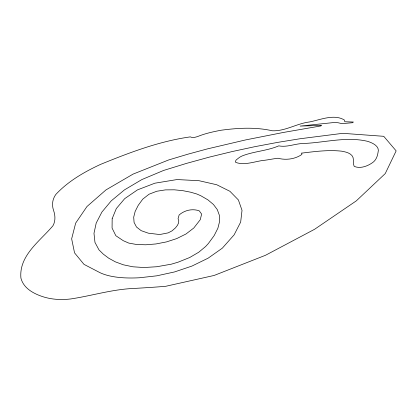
<?xml version="1.0" encoding="UTF-8"?>
<svg xmlns="http://www.w3.org/2000/svg" width="417" height="417" viewBox="0 0 417 417"><rect width="100%" height="100%" fill="white"/><g stroke="black" fill="none" stroke-linecap="round" stroke-linejoin="round"><path stroke-width="0.63" d="M301.757 153.102C315.023 151.527 328.46 149.677 341.82 151.199C345.427 151.903 349.337 152.658 351.927 155.505C354.664 158.622 352.422 162.984 354.174 166.357C360.517 169.151 368.55 165.877 373.741 161.713C376.296 159.336 377.531 155.932 378.021 152.549C380.054 146.211 372.605 142.979 367.82 141.389C346.35 136.161 324.134 142.864 302.445 143.521C294.548 143.875 286.693 147.482 278.791 145.861C267.161 150.86 254.198 151.288 242.454 155.822A13.625 4.905 -17.5 0 0 239.499 157.35L236.152 159.987L235.407 161.41L235.652 162.343C244.8 165.935 255.611 160.983 265.103 160.211C269.424 159.633 273.693 158.726 278.024 158.236C285.791 160.394 295.085 159.174 301.851 154.478L301.783 153.091M112.163 218.701L112.069 228.057L115.843 235.709L123.291 240.703L128.822 243.106L136.515 244.487L145.752 244.789L155.932 243.955L166.44 241.917L176.667 238.613L185.998 233.989L193.816 227.984L200.259 219.691L201.63 214.088L199.269 210.851C192.482 208.375 184.46 210.22 179.122 215L178.059 218.68L178.763 220.702L178.58 222.897L177.486 225.289L175.442 227.901L172.054 230.846L168.14 232.874L160.957 234.291L158.142 234.349L148.327 233.176L141.181 230.664L136.505 227.02L134.081 222.454L133.701 217.174L135.16 211.393L138.251 205.31L142.76 199.149L149.036 194.223L156.792 191.247L165.424 189.886L174.337 189.813L182.927 190.689L190.595 192.19L196.746 193.978L200.78 195.724L207.916 199.863L213.452 204.486L217.293 209.615L219.368 215.271L219.597 221.469L217.888 228.229L214.171 235.574L208.354 243.523L205.628 246.499L198.742 252.233L189.693 257.513L178.184 262.147L171.418 264.159L156.745 266.739L143.922 267.526L132.825 266.786L123.328 264.795L115.321 261.834L108.67 258.17L103.26 254.089L98.965 249.856L94.972 242.413L93.981 233.322L96.212 223.048L101.894 212.071L111.25 200.848L124.501 189.86L141.874 179.565L163.594 170.444L186.441 163.407L209.355 157.115L232.238 151.543L254.99 146.648L277.513 142.411L299.719 138.798L342.758 133.325L383.749 136.312L396.15 150.891L385.245 173.576L356.306 200.864L314.621 229.267L265.462 255.298L214.114 275.46L165.846 286.265C155.327 287.198 144.777 287.793 134.238 288.434C112.689 289.2 92.006 295.752 70.807 298.942C60.627 300.183 50.233 299.5 40.569 295.908C32.026 292.755 23.305 287.516 20.913 278.097C18.807 255.449 40.042 241.12 52.959 225.743C55.664 220.947 55.299 215.391 53.548 210.34C51.677 204.976 52.417 199.144 55.769 194.525C68.138 181.207 84.151 172.012 100.481 164.418C129.406 152.606 159.211 141.248 190.288 136.88C192.795 138.178 195.672 137.183 198.153 136.333C205.539 133.383 213.353 131.699 221.14 130.229C238.013 127.962 255.611 126.966 272.327 130.782C285.176 131.35 296.92 123.422 309.675 121.931C320.423 119.768 334.22 113.737 344.421 120.028L344.823 121.743L353.387 122.025L352.62 122.713L341.93 123.646L338.057 122.728L333.819 122.541L300.131 126.09L321.46 125.418L320.871 125.939L283.393 132.455L245.524 139.94L207.275 148.926L188.01 154.154L168.65 159.956L133.091 174.097L105.996 189.897L86.986 206.509L75.665 223.105L71.651 238.837L74.549 252.864L83.979 264.352L99.548 272.452A101.878 36.675 -17.5 0 0 139.559 277.753L156.766 275.825L174.494 271.952L191.898 266.088L208.125 258.175L222.329 248.157L234.151 234.813L240.666 222.079L242.022 210.33L238.383 199.941L229.913 191.288L216.762 184.757L199.086 180.717L177.058 179.55L154.869 183.199L137.474 189.886L124.678 198.664L116.307 208.589L112.163 218.701"/></g></svg>
